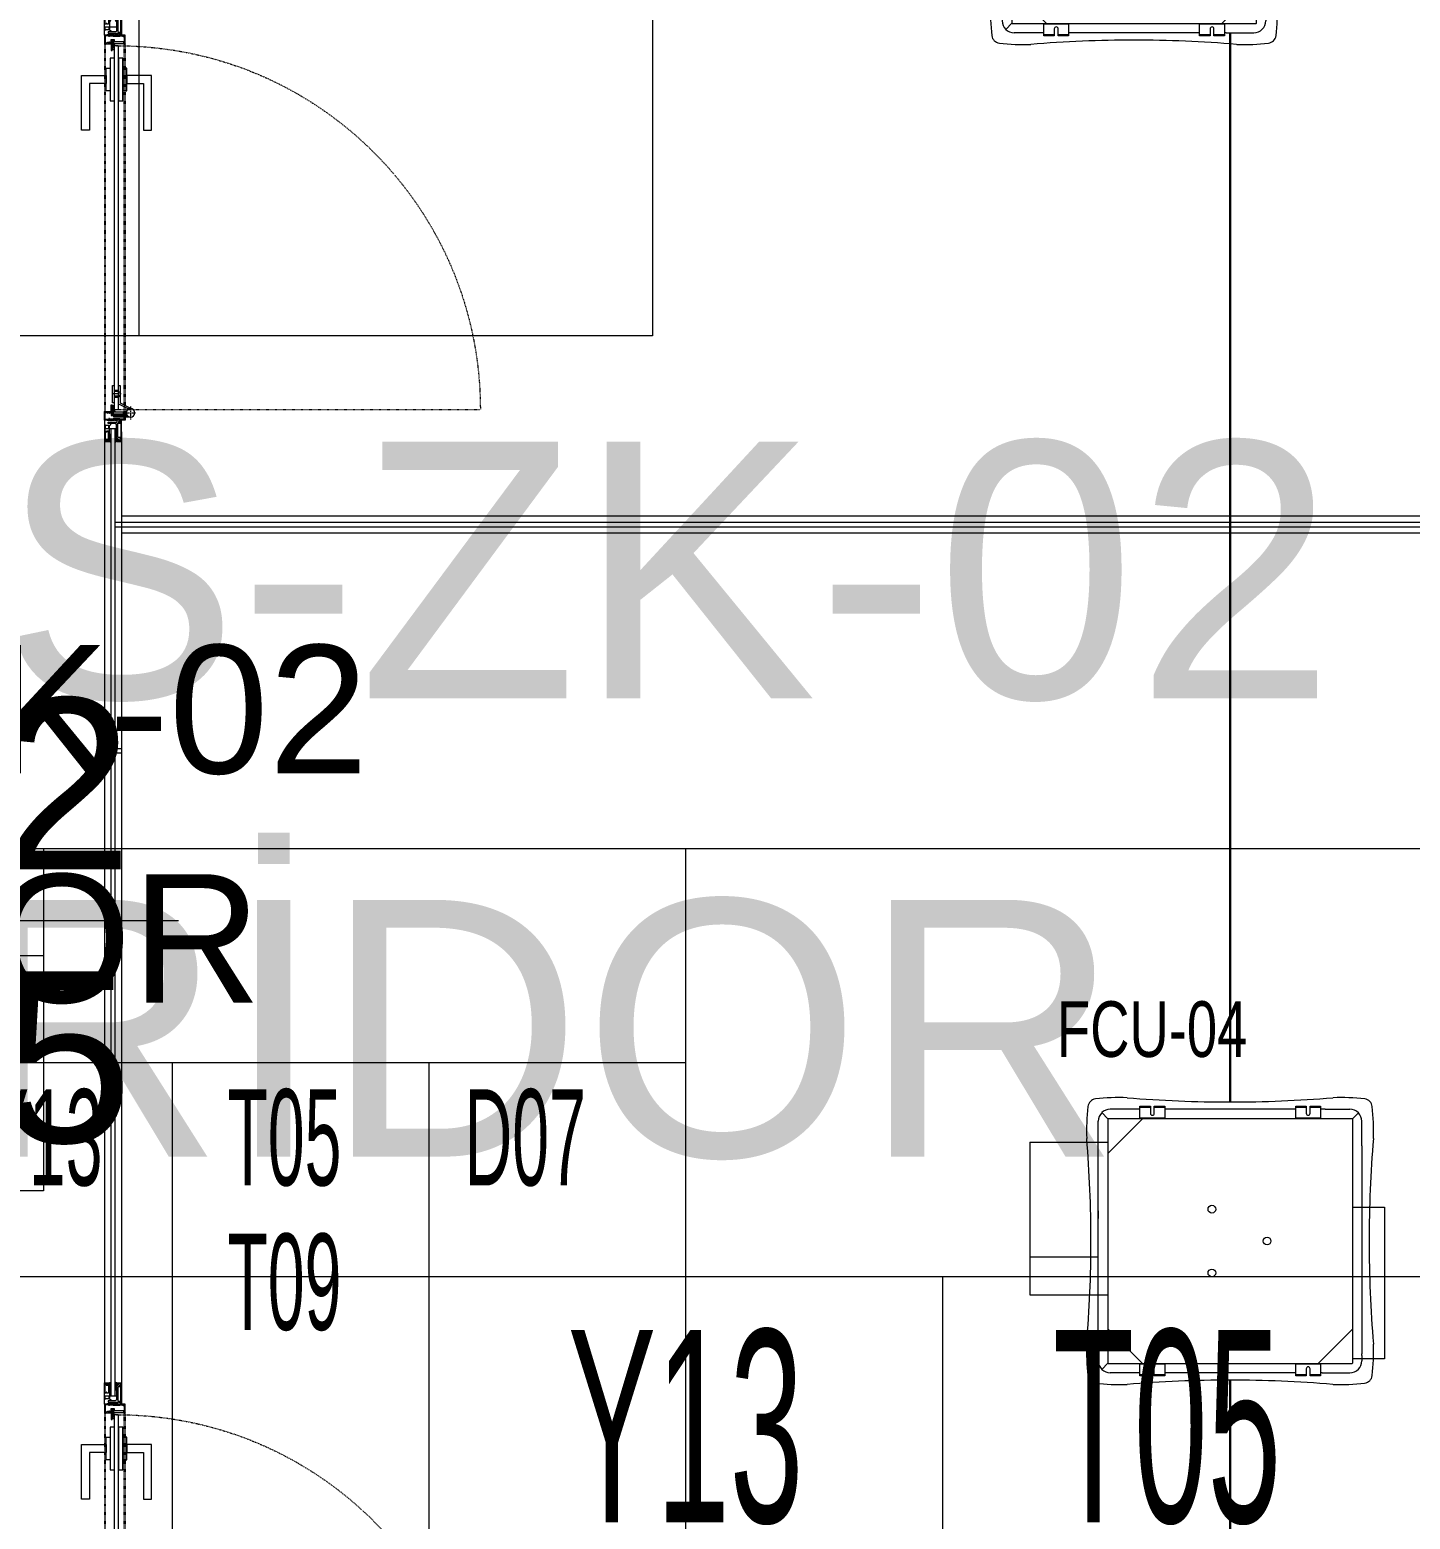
# Model space of a CAD drawing. Extents: x -9058 to 11890, y 0 to 4205.
# Drawn here: x 3387.6 to 3710.2, y 2861.4 to 3209.5 of the extents above; entities that cross this region are included whole.
import ezdxf
from ezdxf.enums import TextEntityAlignment as Align

# ---------------------------------------------------------------- set-up
doc = ezdxf.new("R2010")
doc.units = 0
doc.header["$MEASUREMENT"] = 0
doc.linetypes.add('DASHDOT', pattern=[1, 0.5, -0.25, 0, -0.25])
doc.linetypes.add('DOT2', pattern=[0.125, 0, -0.125])
doc.layers.get('0').update_dxf_attribs({"color": 9, "lineweight": 9})
for name, color, linetype, lineweight in [('06C', 9, 'Continuous', 9), ('10', 9, 'Continuous', 9), ('15', 9, 'Continuous', 9), ('20', 9, 'DOT2', 9), ('40A', 9, 'Continuous', 9), ('E-KABLO', 7, 'Continuous', 30), ('M-TEFRIS2-015', 129, 'Continuous', 9), ('M-TEFRIS2-015 @ 1 (1)', 129, 'Continuous', 9), ('M-TEFRIS2-015 @ 10 (1)', 129, 'Continuous', 9), ('M-TEFRIS2-015 @ 10 (2)', 129, 'Continuous', 9), ('M-TEFRIS2-015 @ 2 (1)', 129, 'Continuous', 9), ('M-TEFRIS2-015 @ 20', 129, 'Continuous', 9), ('M-TEFRIS2-015 @ 5 (1)', 129, 'Continuous', 9), ('M-TEFRIS2-015 @ 5 (2)', 129, 'Continuous', 9), ('T-FC-KASETLİ-TAVAN', 3, 'Continuous', 20), ('T-FC-NUMARA', 62, 'Continuous', 9)]:
    doc.layers.add(name, color=color, linetype=linetype, lineweight=lineweight)
doc.styles.add('Arial', font='arial.ttf', dxfattribs={"height": 2.5})
doc.styles.add('LUCIDASANS', font='arial.ttf', dxfattribs={"width": 0.8})
doc.styles.add('MuuM_TEXT-STANDART', font='ARIALN.TTF')
pattern_1 = [(225, (-604.72494, -5174.41928), (-0.0883883476, 0.0883883476), []), (135, (-604.72494, -5174.41928), (0.0883883476, 0.0883883476), [])]
pattern_2 = [(45, (3387.24087, 5075.93023), (0.0883883476, -0.0883883476), []), (315, (3387.24087, 5075.93023), (-0.0883883476, -0.0883883476), [])]

# ---------------------------------------------------------------- blocks, each defined once
blk = doc.blocks.new('0a_roomno2')
blk.add_lwpolyline([(30, -16), (0, -16), (0, 0), (30, 0)], close=True)
for points in [[(0, 0), (30, 0)], [(0, -5), (30, -5)], [(12, -5), (12, -16)], [(18, -5), (18, -16)], [(24, -5), (24, -16)], [(12, -10.5), (0, -10.5)]]:
    blk.add_lwpolyline(points)
at = {"layer": '40A'}
blk.add_lwpolyline([(0, 0), (30, 0)], dxfattribs=at)
at = {"style": 'MuuM_TEXT-STANDART', "width": 0.6}
blk.add_text('H:', height=2.25, dxfattribs=at).set_placement((0.525, -12.962), align=Align.MIDDLE_LEFT)
at = {"style": 'Arial'}
blk.add_attdef('ODANO', (0, 1.505), '', height=3, dxfattribs=at)
blk.add_attdef('MEKANADI', text='', height=3, dxfattribs=at).set_placement((0.525, -4.75), align=Align.BOTTOM_LEFT)
at = {"style": 'MuuM_TEXT-STANDART', "width": 0.6}
for tag, p in [('YER01', (15, -7)), ('TAVAN01', (20.625, -7)), ('DUVAR01', (26.25, -7)), ('YER02', (15, -10.375)), ('TAVAN02', (20.625, -10.375)), ('DUVAR02', (26.25, -10.375)), ('YER03', (15, -13.75)), ('TAVAN03', (20.625, -13.75)), ('DUVAR03', (26.25, -13.75))]:
    blk.add_attdef(tag, text='', height=2.25, dxfattribs=at).set_placement(p, align=Align.MIDDLE_CENTER)
at = {"style": 'MuuM_TEXT-STANDART'}
blk.add_attdef('M2', text='', height=2.25, dxfattribs=at).set_placement((1.323, -7.805), align=Align.MIDDLE_LEFT)
at = {"style": 'MuuM_TEXT-STANDART', "width": 0.6}
blk.add_attdef('TEMIZTAVANYUKSEKLIGI', text='', height=2.25, dxfattribs=at).set_placement((2.7, -13.162), align=Align.MIDDLE_LEFT)
blk = doc.blocks.new('*U653')
at = {"layer": 'M-TEFRIS2-015 @ 10 (1)'}
ref = blk.add_blockref('0a_roomno2', (3240.86, 3018.12), dxfattribs=dict(at, xscale=10, yscale=10, zscale=10))
ref.add_attrib('ODANO', ' PRS-ZK-02', (3240.86, 3035.67), dxfattribs={"layer": '0', "height": 30, "style": 'Arial'})
ref.add_attrib('MEKANADI', 'KORİDOR', dxfattribs={"layer": '0', "height": 30, "style": 'Arial'}).set_placement((3246.11, 2973.12), align=Align.BOTTOM_LEFT)
ref.add_attrib('M2', '##### m2', dxfattribs={"layer": '0', "height": 22.5, "style": 'MuuM_TEXT-STANDART', "width": 0.6}).set_placement((3246.11, 2944.99), align=Align.MIDDLE_LEFT)
ref.add_attrib('TEMIZTAVANYUKSEKLIGI', '2.80 m', dxfattribs={"layer": '0', "height": 22.5, "style": 'MuuM_TEXT-STANDART', "width": 0.6}).set_placement((3267.86, 2889), align=Align.MIDDLE_LEFT)
ref.add_attrib('YER01', 'Y13', dxfattribs={"layer": '0', "height": 22.5, "style": 'MuuM_TEXT-STANDART', "width": 0.6}).set_placement((3390.86, 2950.62), align=Align.MIDDLE_CENTER)
ref.add_attrib('TAVAN01', 'T05', dxfattribs={"layer": '0', "height": 22.5, "style": 'MuuM_TEXT-STANDART', "width": 0.6}).set_placement((3447.11, 2950.62), align=Align.MIDDLE_CENTER)
ref.add_attrib('DUVAR01', 'D07', dxfattribs={"layer": '0', "height": 22.5, "style": 'MuuM_TEXT-STANDART', "width": 0.6}).set_placement((3503.36, 2950.62), align=Align.MIDDLE_CENTER)
ref.add_attrib('TAVAN02', 'T09', dxfattribs={"layer": '0', "height": 22.5, "style": 'MuuM_TEXT-STANDART', "width": 0.6}).set_placement((3447.11, 2916.87), align=Align.MIDDLE_CENTER)
at = {"layer": 'M-TEFRIS2-015 @ 10 (2)'}
ref = blk.add_blockref('0a_roomno2', (3240.86, 3018.12), dxfattribs=dict(at, xscale=10, yscale=10, zscale=10))
ref.add_attrib('ODANO', ' PRS-ZK-02', (3240.86, 3035.67), dxfattribs={"layer": '0', "height": 30, "style": 'Arial'})
ref.add_attrib('MEKANADI', 'KORİDOR', dxfattribs={"layer": '0', "height": 30, "style": 'Arial'}).set_placement((3246.11, 2973.12), align=Align.BOTTOM_LEFT)
ref.add_attrib('M2', '##### m2', dxfattribs={"layer": '0', "height": 22.5, "style": 'MuuM_TEXT-STANDART', "width": 0.6}).set_placement((3246.11, 2944.99), align=Align.MIDDLE_LEFT)
ref.add_attrib('TEMIZTAVANYUKSEKLIGI', '2.80 m', dxfattribs={"layer": '0', "height": 22.5, "style": 'MuuM_TEXT-STANDART', "width": 0.6}).set_placement((3267.86, 2889), align=Align.MIDDLE_LEFT)
ref.add_attrib('YER01', 'Y13', dxfattribs={"layer": '0', "height": 22.5, "style": 'MuuM_TEXT-STANDART', "width": 0.6}).set_placement((3390.86, 2950.62), align=Align.MIDDLE_CENTER)
ref.add_attrib('TAVAN01', 'T05', dxfattribs={"layer": '0', "height": 22.5, "style": 'MuuM_TEXT-STANDART', "width": 0.6}).set_placement((3447.11, 2950.62), align=Align.MIDDLE_CENTER)
ref.add_attrib('DUVAR01', 'D07', dxfattribs={"layer": '0', "height": 22.5, "style": 'MuuM_TEXT-STANDART', "width": 0.6}).set_placement((3503.36, 2950.62), align=Align.MIDDLE_CENTER)
ref.add_attrib('TAVAN02', 'T09', dxfattribs={"layer": '0', "height": 22.5, "style": 'MuuM_TEXT-STANDART', "width": 0.6}).set_placement((3447.11, 2916.87), align=Align.MIDDLE_CENTER)
at = {"layer": 'M-TEFRIS2-015 @ 20'}
ref = blk.add_blockref('0a_roomno2', (3240.86, 3018.12), dxfattribs=dict(at, xscale=20, yscale=20, zscale=20))
ref.add_attrib('ODANO', ' PRS-ZK-02', (3240.86, 3053.22), dxfattribs={"layer": '0', "height": 60, "style": 'Arial'})
ref.add_attrib('MEKANADI', 'KORİDOR', dxfattribs={"layer": '0', "height": 60, "style": 'Arial'}).set_placement((3251.36, 2928.12), align=Align.BOTTOM_LEFT)
ref.add_attrib('YER01', 'Y13', dxfattribs={"layer": '0', "height": 45, "style": 'MuuM_TEXT-STANDART', "width": 0.6}).set_placement((3540.86, 2883.12), align=Align.MIDDLE_CENTER)
ref.add_attrib('TAVAN01', 'T05', dxfattribs={"layer": '0', "height": 45, "style": 'MuuM_TEXT-STANDART', "width": 0.6}).set_placement((3653.36, 2883.12), align=Align.MIDDLE_CENTER)
at = {"layer": 'M-TEFRIS2-015 @ 5 (1)'}
ref = blk.add_blockref('0a_roomno2', (3240.86, 3018.12), dxfattribs=dict(at, xscale=5, yscale=5, zscale=5))
ref.add_attrib('ODANO', ' PRS-ZK-02', (3240.86, 3026.89), dxfattribs={"layer": '0', "height": 15, "style": 'Arial'})
ref.add_attrib('MEKANADI', 'KORİDOR', dxfattribs={"layer": '0', "height": 15, "style": 'Arial'}).set_placement((3243.48, 2995.62), align=Align.BOTTOM_LEFT)
ref.add_attrib('M2', '##### m2', dxfattribs={"layer": '0', "height": 11.25, "style": 'MuuM_TEXT-STANDART', "width": 0.6}).set_placement((3243.48, 2981.55), align=Align.MIDDLE_LEFT)
ref.add_attrib('TEMIZTAVANYUKSEKLIGI', '2.80 m', dxfattribs={"layer": '0', "height": 11.25, "style": 'MuuM_TEXT-STANDART', "width": 0.6}).set_placement((3254.36, 2953.56), align=Align.MIDDLE_LEFT)
ref.add_attrib('YER01', 'Y13', dxfattribs={"layer": '0', "height": 11.25, "style": 'MuuM_TEXT-STANDART', "width": 0.6}).set_placement((3315.86, 2984.37), align=Align.MIDDLE_CENTER)
ref.add_attrib('TAVAN01', 'T05', dxfattribs={"layer": '0', "height": 11.25, "style": 'MuuM_TEXT-STANDART', "width": 0.6}).set_placement((3343.98, 2984.37), align=Align.MIDDLE_CENTER)
ref.add_attrib('DUVAR01', 'D07', dxfattribs={"layer": '0', "height": 11.25, "style": 'MuuM_TEXT-STANDART', "width": 0.6}).set_placement((3372.11, 2984.37), align=Align.MIDDLE_CENTER)
ref.add_attrib('TAVAN02', 'T09', dxfattribs={"layer": '0', "height": 11.25, "style": 'MuuM_TEXT-STANDART', "width": 0.6}).set_placement((3343.98, 2967.49), align=Align.MIDDLE_CENTER)
at = {"layer": 'M-TEFRIS2-015 @ 5 (2)'}
ref = blk.add_blockref('0a_roomno2', (3240.86, 3018.12), dxfattribs=dict(at, xscale=5, yscale=5, zscale=5))
ref.add_attrib('ODANO', ' PRS-ZK-02', (3240.86, 3026.89), dxfattribs={"layer": '0', "height": 15, "style": 'Arial'})
ref.add_attrib('MEKANADI', 'KORİDOR', dxfattribs={"layer": '0', "height": 15, "style": 'Arial'}).set_placement((3243.48, 2995.62), align=Align.BOTTOM_LEFT)
ref.add_attrib('M2', '##### m2', dxfattribs={"layer": '0', "height": 11.25, "style": 'MuuM_TEXT-STANDART', "width": 0.6}).set_placement((3243.48, 2981.55), align=Align.MIDDLE_LEFT)
ref.add_attrib('TEMIZTAVANYUKSEKLIGI', '2.80 m', dxfattribs={"layer": '0', "height": 11.25, "style": 'MuuM_TEXT-STANDART', "width": 0.6}).set_placement((3254.36, 2953.56), align=Align.MIDDLE_LEFT)
ref.add_attrib('YER01', 'Y13', dxfattribs={"layer": '0', "height": 11.25, "style": 'MuuM_TEXT-STANDART', "width": 0.6}).set_placement((3315.86, 2984.37), align=Align.MIDDLE_CENTER)
ref.add_attrib('TAVAN01', 'T05', dxfattribs={"layer": '0', "height": 11.25, "style": 'MuuM_TEXT-STANDART', "width": 0.6}).set_placement((3343.98, 2984.37), align=Align.MIDDLE_CENTER)
ref.add_attrib('DUVAR01', 'D07', dxfattribs={"layer": '0', "height": 11.25, "style": 'MuuM_TEXT-STANDART', "width": 0.6}).set_placement((3372.11, 2984.37), align=Align.MIDDLE_CENTER)
ref.add_attrib('TAVAN02', 'T09', dxfattribs={"layer": '0', "height": 11.25, "style": 'MuuM_TEXT-STANDART', "width": 0.6}).set_placement((3343.98, 2967.49), align=Align.MIDDLE_CENTER)
blk = doc.blocks.new('*U672')
at = {"layer": 'M-TEFRIS2-015 @ 20', "xscale": 20, "yscale": 20, "zscale": 20}
blk.add_blockref('0a_roomno2', (2933.13, 3457.91), dxfattribs=at)
blk = doc.blocks.new('0a_elevationtarget-p')
h = blk.add_hatch(color=256)
h.paths.add_polyline_path([(2.5, 0, 0.414214), (0, 2.5), (0, 0)])
h.paths.add_polyline_path([(0, 0), (-2.5, 0, 0.414214), (0, -2.5)])
blk.add_line((0, -3.5), (0, 3.5))
blk.add_lwpolyline([(16.605, 0), (-4, 0)])
blk.add_circle((0, 0), 2.5)
at = {"layer": '40A'}
blk.add_lwpolyline([(-2.5, 0), (2.5, 0)], dxfattribs=at)
at = {"style": 'Arial'}
blk.add_attdef('BITMISKOT', text='', height=2, dxfattribs=at).set_placement((4.5, 0), align=Align.BOTTOM_LEFT)
blk.add_attdef('KABAKOT', text='', height=2, dxfattribs=at).set_placement((4.5, -0.592), align=Align.TOP_LEFT)
blk = doc.blocks.new('*U673')
at = {"layer": 'M-TEFRIS2-015 @ 1 (1)'}
blk.add_blockref('0a_elevationtarget-p', (3090.26, 3001.25), dxfattribs=at).add_auto_attribs({'BITMISKOT': 'BK +1.82', 'KABAKOT': 'KK +1.75'})
at = {"layer": 'M-TEFRIS2-015 @ 10 (1)', "xscale": 10, "yscale": 10, "zscale": 10}
blk.add_blockref('0a_elevationtarget-p', (3090.26, 3001.25), dxfattribs=at).add_auto_attribs({'BITMISKOT': 'BK +1.82', 'KABAKOT': 'KK +1.75'})
at = {"layer": 'M-TEFRIS2-015 @ 10 (2)', "xscale": 10, "yscale": 10, "zscale": 10}
blk.add_blockref('0a_elevationtarget-p', (3090.26, 3001.25), dxfattribs=at).add_auto_attribs({'BITMISKOT': 'BK +1.82', 'KABAKOT': 'KK +1.75'})
at = {"layer": 'M-TEFRIS2-015 @ 2 (1)', "xscale": 2, "yscale": 2, "zscale": 2}
blk.add_blockref('0a_elevationtarget-p', (3090.26, 3001.25), dxfattribs=at).add_auto_attribs({'BITMISKOT': 'BK +1.82', 'KABAKOT': 'KK +1.75'})
at = {"layer": 'M-TEFRIS2-015 @ 20', "xscale": 20, "yscale": 20, "zscale": 20}
blk.add_blockref('0a_elevationtarget-p', (3090.26, 3001.25), dxfattribs=at).add_auto_attribs({'BITMISKOT': 'BK +1.82', 'KABAKOT': 'KK +1.75'})
at = {"layer": 'M-TEFRIS2-015 @ 5 (1)', "xscale": 5, "yscale": 5, "zscale": 5}
blk.add_blockref('0a_elevationtarget-p', (3090.26, 3001.25), dxfattribs=at).add_auto_attribs({'BITMISKOT': 'BK +1.82', 'KABAKOT': 'KK +1.75'})
at = {"layer": 'M-TEFRIS2-015 @ 5 (2)', "xscale": 5, "yscale": 5, "zscale": 5}
blk.add_blockref('0a_elevationtarget-p', (3090.26, 3001.25), dxfattribs=at).add_auto_attribs({'BITMISKOT': 'BK +1.82', 'KABAKOT': 'KK +1.75'})
blk = doc.blocks.new('profil')
at = {"layer": '10'}
h = blk.add_hatch(dxfattribs=at)
h.set_pattern_fill('NET', color=256, angle=495, style=0)
h.set_pattern_definition(pattern_2)
h.paths.add_polyline_path([(2783.08, 2903.22), (2783.02, 2903.22), (2782.98, 2903.33), (2782.98, 2903.38), (2783.01, 2903.38), (2783.01, 2903.5), (2782.72, 2903.5), (2782.72, 2903.38), (2782.75, 2903.38), (2782.71, 2903.22), (2782.62, 2903.23), (2782.45, 2902.86), (2782.56, 2902.86), (2782.56, 2902.9), (2782.72, 2903.1, 0.2599), (2782.8, 2902.86), (2783.04, 2902.86, 0.382682)])
h.paths.add_polyline_path([(2782.84, 2903.1), (2783.03, 2903.1, -2.16717)], flags=16)
h = blk.add_hatch(dxfattribs=at)
h.set_pattern_fill('NET', color=256, angle=495, style=0)
h.set_pattern_definition([(45, (3390.96807, 5084.14935), (0.0883883476, -0.0883883476), []), (315, (3390.96807, 5084.14935), (-0.0883883476, -0.0883883476), [])])
h.paths.add_polyline_path([(2784.25, 2903.18), (2784.25, 2902.86), (2783.21, 2902.86), (2783.21, 2903.18)])
h = blk.add_hatch(dxfattribs=at)
h.set_pattern_fill('NET', color=256, angle=495, style=0)
h.set_pattern_definition([(45, (3412.02047, 5081.69331), (0.0883883476, -0.0883883476), []), (315, (3412.02047, 5081.69331), (-0.0883883476, -0.0883883476), [])])
h.paths.add_polyline_path([(2787.7, 2903.43), (2787.7, 2902.36), (2787.52, 2902.36), (2787.52, 2903.43)])
h = blk.add_hatch(dxfattribs=at)
h.set_pattern_fill('NET', color=256, angle=495, style=0)
h.set_pattern_definition(pattern_2)
h.paths.add_polyline_path([(2783.08, 2901.46), (2783.02, 2901.46), (2782.98, 2901.35), (2782.98, 2901.3), (2783.01, 2901.3), (2783.01, 2901.18), (2782.72, 2901.18), (2782.72, 2901.3), (2782.75, 2901.3), (2782.71, 2901.46), (2782.62, 2901.45), (2782.45, 2901.82), (2782.56, 2901.82), (2782.56, 2901.78), (2782.72, 2901.59, -0.2599), (2782.8, 2901.82), (2783.04, 2901.82, -0.382682)])
h.paths.add_polyline_path([(2782.84, 2901.58), (2783.03, 2901.58, 2.16717)], flags=16)
h = blk.add_hatch(dxfattribs=at)
h.set_pattern_fill('NET', color=256, angle=495, style=0)
h.set_pattern_definition([(45, (3390.96807, 5077.64021), (0.0883883476, -0.0883883476), []), (315, (3390.96807, 5077.64021), (-0.0883883476, -0.0883883476), [])])
h.paths.add_polyline_path([(2784.25, 2901.82), (2784.25, 2901.53), (2783.21, 2901.53), (2783.21, 2901.82)])
for points in [[(2782.61, 2903.22), (2782.45, 2902.86)], [(2782.72, 2903.1), (2782.56, 2902.9), (2782.56, 2902.86)], [(2782.99, 2903.5), (2782.72, 2903.5)], [(2784.87, 2903.91), (2785.03, 2903.91), (2785.03, 2904.14), (2782.83, 2904.14), (2782.83, 2903.91), (2783.13, 2903.91), (2783.13, 2903.37), (2785.03, 2903.37)], [(2783.21, 2903.18), (2783.21, 2903.18), (2783.21, 2902.84)], [(2784.25, 2902.84), (2784.25, 2903.18)], [(2785.62, 2903.18), (2785.62, 2901.53)], [(2787.52, 2903.43), (2787.7, 2903.43), (2787.7, 2902.36)], [(2782.62, 2901.45), (2782.45, 2901.82)], [(2782.72, 2901.59), (2782.56, 2901.78), (2782.56, 2901.82)], [(2782.78, 2900.5), (2782.78, 2900.95), (2783.09, 2900.95), (2783.09, 2901.24), (2783.18, 2901.24), (2783.08, 2901.46), (2783.02, 2901.46), (2782.98, 2901.35), (2782.98, 2901.3), (2783.01, 2901.3), (2783.01, 2901.06), (2782.72, 2901.06), (2782.72, 2901.3), (2782.75, 2901.3), (2782.71, 2901.46), (2782.62, 2901.45), (2782.63, 2900.34), (2787.59, 2900.34)], [(2783.01, 2901.18), (2782.72, 2901.18)], [(2783.18, 2901.24), (2783.21, 2901.24), (2783.21, 2901.84)], [(2784.25, 2901.84), (2784.25, 2901.53)], [(2787.52, 2902.36), (2787.7, 2902.36)]]:
    blk.add_lwpolyline(points, dxfattribs=at)
for points in [[(2787.52, 2901.37), (2787.52, 2901.89), (2787.7, 2901.89), (2787.7, 2902.03), (2787.52, 2902.03), (2787.52, 2903.67), (2787.7, 2903.67), (2787.7, 2904.1), (2787.58, 2904.1), (2787.58, 2904.34), (2782.61, 2904.34), (2782.61, 2903.22), (2782.72, 2903.22), (2782.76, 2903.4), (2782.71, 2903.4), (2782.71, 2903.77), (2782.99, 2903.77), (2782.99, 2903.22), (2783.14, 2903.22), (2783.18, 2903.18), (2786.43, 2903.18), (2786.5, 2902.88), (2786.8, 2902.88), (2786.8, 2903.49), (2787.12, 2903.49), (2787.12, 2901.37)], [(2785.67, 2903.32), (2786.35, 2903.32), (2786.35, 2904.02), (2786.42, 2904.06), (2786.42, 2904.14), (2785.61, 2904.14), (2785.61, 2904.01), (2785.67, 2903.95)]]:
    blk.add_lwpolyline(points, close=True, dxfattribs=at)
for points in [[(2783.03, 2903.1), (2782.84, 2903.1, 1)], [(2785.03, 2903.37), (2785.03, 2903.79), (2784.87, 2903.79, -1), (2784.87, 2903.91, 1)], [(2787.13, 2900.85), (2787.13, 2900.49), (2782.81, 2900.49), (2782.81, 2900.46, -0.561743), (2782.73, 2900.45, -0.595966), (2782.78, 2900.5, 2.204878)], [(2783.03, 2901.58), (2782.84, 2901.58, -1)], [(2783.09, 2901.24), (2783.21, 2900.66, 0.833203), (2783.52, 2900.66, 0.447088)], [(2783.21, 2901.53), (2786.47, 2901.53, 0.414214), (2786.8, 2901.86), (2786.8, 2902.88)], [(2783.52, 2900.66), (2783.52, 2901.11, -0.414214), (2783.63, 2901.22), (2786.88, 2901.22), (2786.88, 2900.49)], [(2787.59, 2900.34), (2787.59, 2900.49), (2787.25, 2900.49), (2787.25, 2900.97, 1), (2787.04, 2900.97)], [(2787.04, 2900.97, 0.305404), (2787.13, 2900.85, 5.773092)]]:
    blk.add_lwpolyline(points, format="xyb", dxfattribs=at)
for centre, radius, start, end in [((2782.97, 2903.05), 0.253, 168.6676, 234.1258), ((2782.93, 2903.02), 0.125, 139.5402, 40.4598), ((2782.86, 2903.06), 0.273, 305.9738, 36.4289), ((2782.97, 2901.64), 0.253, 125.8742, 191.3324), ((2782.93, 2901.66), 0.125, 319.5402, 220.4598), ((2782.86, 2901.62), 0.273, 323.5711, 54.0262)]:
    blk.add_arc(centre, radius, start, end, dxfattribs=at)
blk = doc.blocks.new('g-kapı kolu-p')
for points in [[(11.85, 8.21), (-0.95, 8.21), (-0.95, 2.41), (0.95, 2.41), (0.95, 6.31), (11.85, 6.31), (11.85, 8.21)], [(11.85, -8.21), (-0.95, -8.21), (-0.95, -2.41), (0.95, -2.41), (0.95, -6.31), (11.85, -6.31), (11.85, -8.21)]]:
    blk.add_lwpolyline(points)
for points in [[(-5, 0.5), (5, 0.5), (5, 1.5), (-5, 1.5)], [(-2.65, 1.5), (2.65, 1.5), (2.65, 2.41), (-2.65, 2.41)], [(-5, -1.5), (5, -1.5), (5, -0.5), (-5, -0.5)], [(-2.65, -1.5), (2.65, -1.5), (2.65, -2.41), (-2.65, -2.41)]]:
    blk.add_lwpolyline(points, close=True)
blk = doc.blocks.new('k-cambölme-kapı-p')
at = {"layer": '10'}
h = blk.add_hatch(dxfattribs=at)
h.set_pattern_fill('NET', color=256, angle=135, style=0)
h.set_pattern_definition([(135, (3753.7029, 560.85184), (-0.0883883476, -0.0883883476), []), (225, (3753.7029, 560.85184), (0.0883883476, -0.0883883476), [])])
h.paths.add_polyline_path([(2.08, -0.06), (2.08, 0.02), (2.07, 0.04), (2.05, 0.07), (2.01, 0.09), (1.98, 0.1), (1.97, 0.1), (1.97, -0.29), (1.94, -0.29), (1.94, -0.43), (1.88, -0.49), (1.67, -0.49), (1.82, -0.29), (1.73, -0.29), (1.53, -0.5), (1.44, -0.5), (1.62, -0.32), (1.62, -0.29), (1.51, -0.29), (1.34, -0.42), (1.32, -0.44), (1.3, -0.48), (1.29, -0.51), (1.26, -0.57), (1.26, -0.31), (1.32, -0.29), (1.23, -0.29), (1.23, -0.53), (1.23, -0.59), (1.24, -0.62), (1.26, -0.64), (3.47, -0.64), (3.47, -0.58), (3.38, -0.35), (3.38, -0.3), (3.42, -0.25), (3.42, -0.2), (3.38, -0.16), (2.73, -0.16), (2.74, -0.2), (2.91, -0.2, -1), (2.91, -0.25)])
h.paths.add_polyline_path([(2.05, -0.18), (2.05, -0.21), (2.08, -0.23), (2.11, -0.24), (2.15, -0.25), (2.95, -0.27), (2.92, -0.29), (2.55, -0.29), (2.54, -0.31), (2.52, -0.33), (2.5, -0.34), (2.48, -0.34), (2.46, -0.34), (2.44, -0.32), (2.42, -0.3), (2.08, -0.3), (1.99, -0.11), (1.99, -0.07), (2.05, -0.07)], flags=16)
h.paths.add_polyline_path([(2.41, -0.34), (2.51, -0.5), (2.08, -0.5), (2.08, -0.34)], flags=16)
h.paths.add_polyline_path([(2.55, -0.33), (2.89, -0.33), (2.94, -0.33), (3.28, -0.34, 0.166992), (3.34, -0.55), (2.72, -0.55), (2.55, -0.36)], flags=16)
h.paths.add_polyline_path([(3.02, -0.22), (3.02, -0.2), (3.33, -0.2, 0.10606), (3.29, -0.33), (3.01, -0.27)], flags=16)
h = blk.add_hatch(dxfattribs=at)
h.set_pattern_fill('NET', color=256, angle=135, style=0)
h.set_pattern_definition([(45, (474.94443, 2280.71206), (0.0883883476, -0.0883883476), []), (315, (474.94443, 2280.71206), (-0.0883883476, -0.0883883476), [])])
h.paths.add_polyline_path([(87.27, -0.16), (87.26, -0.2), (87.09, -0.2, 1), (87.09, -0.25), (87.92, -0.25), (87.92, -0.01), (87.93, 0.03), (87.96, 0.05), (88, 0.07), (88.03, 0.07), (88.03, -0.29), (88.06, -0.29), (88.06, -0.43), (88.12, -0.49), (88.33, -0.49), (88.18, -0.29), (88.27, -0.29), (88.47, -0.5), (88.56, -0.5), (88.38, -0.32), (88.38, -0.29), (88.49, -0.29), (88.66, -0.42), (88.68, -0.44), (88.7, -0.48), (88.71, -0.51), (88.74, -0.57), (88.74, -0.31), (88.68, -0.29), (88.77, -0.29), (88.77, -0.53), (88.77, -0.59), (88.76, -0.62), (88.74, -0.64), (86.53, -0.64), (86.53, -0.58), (86.62, -0.35), (86.62, -0.3), (86.58, -0.25), (86.58, -0.2), (86.62, -0.16)])
h.paths.add_polyline_path([(87.28, -0.55), (87.45, -0.36), (87.45, -0.33), (87.11, -0.33), (87.06, -0.33), (87.03, -0.31), (86.99, -0.27), (86.98, -0.22), (86.98, -0.2), (86.67, -0.2, -0.292264), (86.66, -0.55)], flags=16)
h.paths.add_polyline_path([(87.48, -0.51), (87.59, -0.51), (87.53, -0.43)], flags=16)
h.paths.add_polyline_path([(87.56, -0.4), (87.69, -0.5), (87.92, -0.5), (87.92, -0.34), (87.59, -0.34)], flags=16)
h.paths.add_polyline_path([(87.62, -0.53), (87.71, -0.62), (87.71, -0.53)], flags=16)
at = {"layer": '10', "linetype": 'DASHDOT', "ltscale": 0.05}
for points in [[(3.22, 3.63), (0.2, 3.63)], [(1.71, 2.14), (1.71, 4.9)], [(6.13, 1.44), (6.13, -0.55)]]:
    blk.add_lwpolyline(points, dxfattribs=at)
at = {"layer": '10'}
for points in [[(0.69, 3.63), (0.69, 2.44)], [(4.07, 1.27), (2.67, 3.99)], [(1.82, 2.27), (0.16, 2.27), (0.16, 2.03), (0.38, 2.03), (0.38, 1.92), (0.22, 1.92), (0.22, 1.16), (0.35, 1.16), (0.35, -0.41), (0.22, -0.41), (0.22, -1.23), (0.36, -1.23), (0.36, -1.38), (0.16, -1.38), (0.16, -2.24), (1.82, -2.24), (1.82, -1.72), (1.62, -1.72), (1.62, -1.58), (1.82, -1.58), (1.82, -1.37), (1.61, -1.37), (1.61, -1.24), (1.74, -1.24), (1.74, -0.85), (1.06, -0.85), (1.06, -0.13), (1.5, -0.13), (1.5, 1.92), (1.57, 2.03), (1.82, 2.03), (1.82, 2.27)], [(0.69, 2.27), (0.69, -0.24), (1.06, -0.24)], [(1.06, 2.44), (1.06, 2.86)], [(1.06, -0.13), (1.06, 2.27)], [(1.5, 1.92), (1.06, 1.92)], [(1.17, 1.92), (1.17, -0.13)], [(2.91, -0.25), (2.08, -0.06), (2.08, 0.02), (2.07, 0.04), (2.05, 0.07), (2.01, 0.09), (1.98, 0.1), (1.97, 0.1)], [(3.84, 0.88), (2.63, 3.22)], [(8.14, 0.88), (8.14, 1.27), (4.07, 1.27)], [(5.3, 0.88), (5.3, -0.16)], [(5.5, 1.27), (5.77, 0.97), (5.77, 0.88)], [(5.59, 0.88), (5.59, -0.16)], [(6.76, 1.27), (6.49, 0.97), (6.49, 0.88)], [(6.67, 0.88), (6.67, -0.16)], [(6.96, 0.88), (6.96, -0.16)], [(87.09, -0.25), (87.92, -0.25), (87.92, -0.01), (87.93, 0.03), (87.96, 0.05), (88, 0.07), (88.03, 0.07)], [(88.18, 2.27), (89.84, 2.27), (89.84, 2.03), (89.62, 2.03), (89.62, 1.92), (89.78, 1.92), (89.78, 1.16), (89.65, 1.16), (89.65, -0.41), (89.78, -0.41), (89.78, -1.23), (89.64, -1.23), (89.64, -1.38), (89.84, -1.38), (89.84, -2.24), (88.18, -2.24), (88.18, -1.72), (88.38, -1.72), (88.38, -1.58), (88.18, -1.58), (88.18, -1.37), (88.39, -1.37), (88.39, -1.24), (88.26, -1.24), (88.26, -0.85), (88.94, -0.85), (88.94, -0.13), (88.5, -0.13), (88.5, 1.92), (88.43, 2.03), (88.18, 2.03), (88.18, 2.27)], [(2.05, -0.89), (3.59, -0.89), (3.59, -0.64), (1.23, -0.64), (1.23, -0.29), (1.97, -0.29)], [(1.62, -0.29), (1.62, -0.32), (1.44, -0.5), (1.53, -0.5), (1.73, -0.29)], [(1.82, -0.29), (1.67, -0.49), (1.88, -0.49), (1.94, -0.43), (1.94, -0.29)], [(3.34, -0.55), (2.72, -0.55), (2.55, -0.36), (2.55, -0.33), (2.89, -0.33), (2.94, -0.33)], [(3.28, -0.34), (3.28, -0.34), (2.94, -0.33)], [(3.01, -0.27), (3.02, -0.22), (3.02, -0.2), (3.33, -0.2)], [(3.01, -0.27), (3.29, -0.33), (3.29, -0.33)], [(4.06, -0.16), (4.06, -0.55), (8.14, -0.55)], [(8.14, -0.55), (8.14, -0.16)], [(87.95, -0.89), (86.41, -0.89), (86.41, -0.64), (88.77, -0.64), (88.77, -0.29), (88.03, -0.29)], [(87.59, -0.51), (87.53, -0.43), (87.48, -0.51), (87.59, -0.51)], [(88.18, -0.29), (88.33, -0.49), (88.12, -0.49), (88.06, -0.43), (88.06, -0.29)], [(88.38, -0.29), (88.38, -0.32), (88.56, -0.5), (88.47, -0.5), (88.27, -0.29)]]:
    blk.add_lwpolyline(points, dxfattribs=at)
for points in [[(1.97, -0.29), (1.97, 2.13), (2.05, 2.13), (2.05, 2.28, 0.414214), (1.89, 2.44), (0.08, 2.44, 0.414214), (0, 2.36), (0, -2.36, 0.414214), (0.08, -2.44), (2.05, -2.44), (2.05, -2.25), (2.05, -2.23), (2.05, -2.23), (2.05, -2.23), (2.05, -2.23), (2.05, -2.23), (2.05, -0.89)], [(88.03, -0.29), (88.03, 2.13), (87.95, 2.13), (87.95, 2.28, -0.414214), (88.11, 2.44), (89.92, 2.44, -0.414214), (90, 2.36), (90, -2.36, -0.414214), (89.92, -2.44), (87.95, -2.44), (87.95, -2.25), (87.95, -2.23), (87.95, -2.23), (87.95, -2.23), (87.95, -2.23), (87.95, -2.23), (87.95, -0.89)], [(1.51, -0.29), (1.34, -0.42), (1.32, -0.44), (1.3, -0.48), (1.29, -0.51), (1.26, -0.57), (1.26, -0.31), (1.32, -0.29), (1.23, -0.29), (1.23, -0.53), (1.23, -0.59), (1.24, -0.62), (1.26, -0.64), (3.47, -0.64), (3.47, -0.58), (3.38, -0.35), (3.38, -0.3), (3.42, -0.25), (3.42, -0.2), (3.38, -0.16), (2.73, -0.16), (2.74, -0.2), (2.91, -0.2, -1), (2.91, -0.25, -1)], [(88.49, -0.29), (88.66, -0.42), (88.68, -0.44), (88.7, -0.48), (88.71, -0.51), (88.74, -0.57), (88.74, -0.31), (88.68, -0.29), (88.77, -0.29), (88.77, -0.53), (88.77, -0.59), (88.76, -0.62), (88.74, -0.64), (86.53, -0.64), (86.53, -0.58), (86.62, -0.35), (86.62, -0.3), (86.58, -0.25), (86.58, -0.2), (86.62, -0.16), (87.27, -0.16), (87.26, -0.2), (87.09, -0.2, 1), (87.09, -0.25, 1)], [(86.66, -0.55), (87.28, -0.55), (87.45, -0.36), (87.45, -0.33), (87.11, -0.33), (87.06, -0.33), (87.03, -0.31), (86.99, -0.27), (86.98, -0.22), (86.98, -0.2), (86.67, -0.2, 1)]]:
    blk.add_lwpolyline(points, format="xyb", dxfattribs=at)
for points in [[(1.99, -0.07), (2.05, -0.07), (2.05, -0.18), (2.05, -0.21), (2.08, -0.23), (2.11, -0.24), (2.15, -0.25), (2.95, -0.27), (2.92, -0.29), (2.55, -0.29), (2.54, -0.31), (2.52, -0.33), (2.5, -0.34), (2.48, -0.34), (2.46, -0.34), (2.44, -0.32), (2.42, -0.3), (2.08, -0.3), (1.99, -0.11)], [(2.08, -0.5), (2.08, -0.34), (2.41, -0.34), (2.51, -0.5), (2.51, -0.5)], [(87.92, -0.5), (87.92, -0.34), (87.59, -0.34), (87.56, -0.4), (87.69, -0.5)], [(87.62, -0.53), (87.71, -0.53), (87.71, -0.62)]]:
    blk.add_lwpolyline(points, close=True, dxfattribs=at)
blk.add_circle((1.71, 3.65), 1.02, dxfattribs=at)
for centre, start, end in [((3.6, -0.37), 176.143, 214.0649), ((3.6, -0.37), 148.8979, 173.1144), ((86.4, -0.37), 325.9351, 31.1021)]:
    blk.add_arc(centre, 0.322, start, end, dxfattribs=at)
at = {"layer": '15', "linetype": 'DOT2'}
blk.add_lwpolyline([(2.48, 0.36), (2.48, 85.36)], dxfattribs=at)
at = {"layer": '15'}
blk.add_lwpolyline([(2.58, 0.88), (87.42, 0.88), (87.52, 0.78), (87.52, -0.05), (87.42, -0.16), (2.58, -0.16), (2.58, -0.16), (2.48, -0.05), (2.48, 0.78), (2.58, 0.88)], dxfattribs=at)
at = {"layer": '15', "linetype": 'DOT2'}
blk.add_arc((2.48, 0.36), 85.04, 0, 90, dxfattribs=at)
at = {"layer": '20'}
for p, q in [((87.95, 2.43), (2.05, 2.43)), ((87.95, 2.13), (2.05, 2.13)), ((87.95, -2.23), (2.05, -2.23)), ((87.95, -2.44), (2.05, -2.44))]:
    blk.add_line(p, q, dxfattribs=at)
at = {"layer": '06C', "xscale": -1}
blk.add_blockref('g-kapı kolu-p', (79.64, 0.38), dxfattribs=at)
blk = doc.blocks.new('jkvhj')
at = {"color": 252, "lineweight": 0}
for p, q in [((-21.06, 31.3), (-21.06, 31.5)), ((-21.06, 31.5), (-18.61, 31.5)), ((-18.61, 31.5), (-18.61, 29.85)), ((-17.71, 31.5), (-15.26, 31.5)), ((-17.71, 29.85), (-17.71, 31.5)), ((-15.26, 31.5), (-15.26, 31.3)), ((15.34, 31.3), (15.34, 31.5)), ((15.34, 31.5), (17.79, 31.5)), ((17.79, 31.5), (17.79, 29.85)), ((18.69, 31.5), (21.14, 31.5)), ((18.69, 29.85), (18.69, 31.5)), ((21.14, 31.5), (21.14, 31.3)), ((-30.81, 21.53), (-30.81, 28)), ((-29.96, 30.01), (-28.53, 28.57)), ((-21.53, 30.8), (-28.01, 30.8)), ((-21.06, 30.8), (-21.53, 30.8)), ((-21.06, 31.3), (-18.61, 31.3)), ((-21.06, 28.8), (-21.06, 31.3)), ((-21.06, 28.8), (-15.26, 28.8)), ((-21.06, 28.6), (-21.06, 28.8)), ((-20.46, 28.6), (-20.56, 28.6)), ((-17.71, 31.3), (-15.26, 31.3)), ((-15.26, 31.3), (-15.26, 28.8)), ((15.34, 30.8), (-15.26, 30.8)), ((-15.26, 28.8), (-15.26, 28.6)), ((15.34, 28.8), (15.34, 31.3)), ((15.34, 31.3), (17.79, 31.3)), ((15.34, 28.8), (21.14, 28.8)), ((15.34, 28.8), (15.34, 28.6)), ((18.69, 31.3), (21.14, 31.3)), ((21.14, 31.3), (21.14, 28.8)), ((22.22, 30.8), (21.14, 30.8)), ((21.14, 28.8), (21.14, 28.6)), ((22.22, 30.8), (27.99, 30.8)), ((28.61, 28.57), (29.99, 29.95)), ((30.79, 26.3), (30.79, 28)), ((30.79, 22.23), (30.79, 26.36)), ((-46.76, 23.12), (-46.76, -12.58)), ((-46.76, 23.12), (-46.56, 23.12)), ((-46.56, 23.12), (-28.76, 23.12)), ((-30.81, -21.48), (-30.81, 21.53)), ((-28.76, 23.12), (-28.56, 23.12)), ((30.79, 22.23), (30.79, -21.48)), ((-30.81, 7.04), (-30.81, 5.26)), ((28.64, 7.9), (36.04, 7.9)), ((36.04, 7.9), (36.04, -27.5)), ((-31.01, -3.77), (-46.56, -3.77)), ((-46.76, -12.58), (-46.56, -12.58)), ((-46.56, -12.58), (-28.76, -12.58)), ((-28.76, -12.58), (-28.56, -12.58)), ((-30.81, -21.48), (-30.81, -28)), ((-30.76, -23.45), (-30.59, -23.35)), ((-30.76, -23.45), (-30.76, -24.75)), ((-30.59, -23.35), (-30.49, -23.35)), ((-30.59, -24.85), (-30.59, -23.35)), ((-30.49, -23.35), (-30.49, -24.85)), ((-30.49, -23.4), (-30.19, -23.4)), ((-30.19, -23.4), (-30.09, -23.35)), ((-30.19, -23.4), (-30.19, -24.8)), ((-30.09, -23.35), (-29.99, -23.35)), ((-30.09, -24.85), (-30.09, -23.35)), ((-29.99, -23.35), (-29.99, -24.85)), ((-29.99, -23.4), (-29.69, -23.4)), ((-29.69, -23.4), (-29.59, -23.35)), ((-29.69, -23.4), (-29.69, -24.8)), ((-29.59, -24.85), (-29.59, -23.35)), ((-29.59, -23.35), (-29.49, -23.35)), ((-29.49, -23.35), (-29.49, -24.85)), ((-29.49, -23.4), (-28.76, -23.4)), ((-28.76, -22.85), (-28.56, -22.85)), ((-28.76, -23.4), (-28.76, -22.85)), ((-28.76, -23.9), (-28.76, -23.4)), ((-28.76, -23.9), (-28.56, -23.9)), ((-28.76, -24.1), (-28.76, -23.9)), ((-28.76, -24.3), (-28.76, -24.1)), ((-28.56, -24.3), (-28.76, -24.3)), ((-28.76, -24.8), (-28.76, -24.3)), ((30.79, -21.48), (30.79, -26.35)), ((-30.59, -24.85), (-30.76, -24.75)), ((-30.49, -24.85), (-30.59, -24.85)), ((-30.49, -24.8), (-30.19, -24.8)), ((-30.09, -24.85), (-30.19, -24.8)), ((-29.99, -24.85), (-30.09, -24.85)), ((-29.99, -24.8), (-29.69, -24.8)), ((-29.59, -24.85), (-29.69, -24.8)), ((-29.49, -24.85), (-29.59, -24.85)), ((-29.49, -24.8), (-28.76, -24.8)), ((-28.76, -25.35), (-28.76, -24.8)), ((-28.56, -25.35), (-28.76, -25.35)), ((-28.56, -27.8), (-28.56, -28.1)), ((36.04, -27.5), (28.64, -27.5)), ((30.79, -26.73), (30.79, -28)), ((-28.53, -28.57), (-29.97, -30)), ((-21.53, -30.8), (-28.01, -30.8)), ((-21.06, -30.8), (-21.53, -30.8)), ((-21.06, -28.8), (-21.06, -28.6)), ((-15.26, -28.8), (-21.06, -28.8)), ((-21.06, -31.3), (-21.06, -28.8)), ((-18.61, -31.3), (-21.06, -31.3)), ((-21.06, -31.5), (-21.06, -31.3)), ((-18.61, -29.85), (-18.61, -31.5)), ((-17.71, -31.5), (-17.71, -29.85)), ((-15.26, -31.3), (-17.71, -31.3)), ((-15.26, -28.6), (-15.26, -28.8)), ((-15.26, -28.8), (-15.26, -31.3)), ((15.34, -30.8), (-15.26, -30.8)), ((-15.26, -31.3), (-15.26, -31.5)), ((15.34, -28.8), (15.34, -28.6)), ((15.34, -31.3), (15.34, -28.8)), ((21.14, -28.8), (15.34, -28.8)), ((17.79, -31.3), (15.34, -31.3)), ((15.34, -31.5), (15.34, -31.3)), ((17.79, -29.85), (17.79, -31.5)), ((18.69, -31.5), (18.69, -29.85)), ((21.14, -31.3), (18.69, -31.3)), ((21.14, -28.6), (21.14, -28.8)), ((21.14, -28.8), (21.14, -31.3)), ((21.52, -30.8), (21.14, -30.8)), ((21.14, -31.3), (21.14, -31.5)), ((21.52, -30.8), (27.99, -30.8)), ((-18.61, -31.5), (-21.06, -31.5)), ((-15.26, -31.5), (-17.71, -31.5)), ((17.79, -31.5), (15.34, -31.5)), ((21.14, -31.5), (18.69, -31.5))]:
    blk.add_line(p, q, dxfattribs=at)
for p, q in [((-28.56, 20.5), (-20.46, 28.6)), ((-28.56, 28.5), (-28.56, 27.4)), ((-28.56, 28.1), (-28.56, 27.8)), ((-28.06, 28.6), (-28.46, 28.6)), ((-20.46, 28.6), (-28.06, 28.6)), ((-17.2, 28.6), (-20.46, 28.6)), ((15.34, 28.6), (-17.2, 28.6)), ((20.54, 28.6), (15.34, 28.6)), ((21.14, 28.6), (20.64, 28.6)), ((28.54, 28.6), (21.14, 28.6)), ((28.64, 20.5), (28.64, 28.5)), ((28.64, 27.8), (28.64, 28.1)), ((-28.56, 27.4), (-28.56, 20.5)), ((-28.56, 20.5), (-28.56, -28.5)), ((28.64, 7.9), (28.64, 20.5)), ((28.64, -20.5), (28.64, 7.9)), ((-28.56, -20.5), (-20.46, -28.6)), ((28.64, -20.5), (20.56, -28.6)), ((28.64, -27.5), (28.64, -20.5)), ((-28.56, -22.85), (-28.56, -23.9)), ((-28.56, -23.9), (-28.56, -24.1)), ((-28.56, -24.1), (-28.56, -24.3)), ((-28.56, -24.3), (-28.56, -25.35)), ((28.64, -28.5), (28.64, -27.5)), ((28.64, -28.1), (28.64, -27.8)), ((-28.46, -28.6), (-28.06, -28.6)), ((-28.06, -28.6), (-16.92, -28.6)), ((-16.92, -28.6), (20.56, -28.6)), ((20.56, -28.6), (28.54, -28.6))]:
    blk.add_line(p, q)
for centre in [(-4.26, 7.45), (8.64, 0), (-4.26, -7.45)]:
    blk.add_circle(centre, 0.9, dxfattribs=at)
for centre, radius, start, end in [((16.46, 25.91), 50, 173.6548, 182.1901), ((-31.24, 31.22), 2, 96.5483, 173.6548), ((-25.77, -16.47), 50, 88.068, 96.5483), ((-0.01, 321), 288.5, 265.2133, 270), ((-0.01, 321), 288.5, 270, 274.7719), ((25.75, -16.47), 50, 83.4517, 91.932), ((31.23, 31.22), 2, 6.3452, 83.4517), ((-16.48, 25.91), 50, 357.8099, 6.3452), ((-28.46, 28.5), 0.1, 134.9586, 180), ((-28.46, 28.5), 0.1, 90, 134.9586), ((28.54, 28.5), 0.1, 45.0414, 90), ((28.54, 28.5), 0.1, 0, 45.0414), ((-321.01, 0), 288.5, 0, 4.7719), ((320.99, 0), 288.5, 175.2281, 180), ((-321.01, 0), 288.5, 355.2133, 0), ((320.99, 0), 288.5, 180, 184.7867), ((16.46, -25.76), 50, 178.0684, 186.5277), ((-16.48, -25.76), 50, 353.4723, 1.9316), ((-28.46, -28.5), 0.1, 180, 225.0414), ((-28.46, -28.5), 0.1, 225.0414, 270), ((28.54, -28.5), 0.1, 270, 0), ((-31.23, -31.22), 2, 186.5277, 263.4723), ((-25.77, 16.47), 50, 263.4723, 271.9334), ((-0.01, -321), 288.5, 90, 94.7867), ((-0.01, -321), 288.5, 85.2281, 90), ((25.75, 16.47), 50, 268.0666, 276.5277), ((31.21, -31.22), 2, 276.5277, 353.4723)]:
    blk.add_arc(centre, radius, start, end)
for centre, radius, start, end in [((-27.92, 27.96), 2.89, 135.0273, 179.2423), ((-28.05, 28.09), 2.71, 89.2423, 135.0273), ((-18.16, 29.85), 0.45, 180, 0), ((18.24, 29.85), 0.45, 180, 0), ((28.02, 28.09), 2.72, 43.4512, 90.6949), ((27.9, 27.96), 2.89, 0.7887, 43.545), ((30.91, -26.54), 0.225, 123.1177, 236.9215), ((-27.92, -27.96), 2.89, 180.7417, 224.9567), ((-28.04, -28.08), 2.71, 224.9567, 270.7417), ((-18.16, -29.85), 0.45, 0, 180), ((18.24, -29.85), 0.45, 0, 180), ((27.99, -28), 2.8, 270, 0)]:
    blk.add_arc(centre, radius, start, end, dxfattribs=at)

msp = doc.modelspace()

# ---------------------------------------------------------------- hatches: boundary and pattern name
at = {"layer": 'M-TEFRIS2-015'}
h = msp.add_hatch(dxfattribs=at)
h.set_pattern_fill('NET', color=256, angle=315, style=0)
h.set_pattern_definition(pattern_1)
h.paths.add_polyline_path([(3406.18, 2892.78), (3406.18, 2892.83), (3406.07, 2892.87), (3406.02, 2892.87), (3406.02, 2892.85), (3405.9, 2892.85), (3405.9, 2893.14), (3406.02, 2893.14), (3406.02, 2893.1), (3406.18, 2893.15), (3406.17, 2893.23), (3406.54, 2893.41), (3406.54, 2893.3), (3406.5, 2893.3), (3406.31, 2893.14, -0.2599), (3406.54, 2893.06), (3406.54, 2892.81, -0.382682)])
h.paths.add_polyline_path([(3406.3, 2893.02), (3406.3, 2892.83, 2.16717)], flags=16)
h = msp.add_hatch(dxfattribs=at)
h.set_pattern_fill('NET', color=256, angle=315, style=0)
h.set_pattern_definition(pattern_1)
h.paths.add_polyline_path([(3407.94, 2892.78), (3407.94, 2892.83), (3408.05, 2892.87), (3408.1, 2892.87), (3408.1, 2892.85), (3408.22, 2892.85), (3408.22, 2893.14), (3408.1, 2893.14), (3408.1, 2893.1), (3407.94, 2893.15), (3407.95, 2893.23), (3407.58, 2893.41), (3407.58, 2893.3), (3407.63, 2893.3), (3407.82, 2893.14, 0.2599), (3407.58, 2893.06), (3407.58, 2892.81, 0.382682)])
h.paths.add_polyline_path([(3407.82, 2893.02), (3407.82, 2892.83, -2.16717)], flags=16)
h = msp.add_hatch(dxfattribs=at)
h.set_pattern_fill('NET', color=256, angle=315, style=0)
h.set_pattern_definition([(225, (-608.45214, -5182.6384), (-0.0883883476, 0.0883883476), []), (135, (-608.45214, -5182.6384), (0.0883883476, 0.0883883476), [])])
h.paths.add_polyline_path([(3406.23, 2891.61), (3406.54, 2891.61), (3406.54, 2892.64), (3406.23, 2892.64)])
h = msp.add_hatch(dxfattribs=at)
h.set_pattern_fill('NET', color=256, angle=315, style=0)
h.set_pattern_definition([(225, (-608.45214, -5176.12926), (-0.0883883476, 0.0883883476), []), (135, (-608.45214, -5176.12926), (0.0883883476, 0.0883883476), [])])
h.paths.add_polyline_path([(3407.58, 2891.61), (3407.87, 2891.61), (3407.87, 2892.64), (3407.58, 2892.64)])
h = msp.add_hatch(dxfattribs=at)
h.set_pattern_fill('NET', color=256, angle=315, style=0)
h.set_pattern_definition([(225, (-629.50454, -5180.18236), (-0.0883883476, 0.0883883476), []), (135, (-629.50454, -5180.18236), (0.0883883476, 0.0883883476), [])])
h.paths.add_polyline_path([(3405.98, 2888.16), (3407.04, 2888.16), (3407.04, 2888.34), (3405.98, 2888.34)])

# ---------------------------------------------------------------- linework, layer by layer
at = {"layer": 'E-KABLO', "color": 6, "ltscale": 40}
for p, q in [((3668.07, 2958.88), (3668.07, 3208.75)), ((3668.07, 2893.88), (3668.07, 2676.01))]:
    msp.add_line(p, q, dxfattribs=at)
at = {"layer": 'M-TEFRIS2-015'}
for p, q in [((3406.55, 3116.25), (3406.55, 2890.29)), ((3407.55, 2890.29), (3407.55, 3116.25)), ((3409.06, 3115.51), (3409.06, 2893.3)), ((3405.06, 3113.24), (3405.06, 2893.24)), ((3898.09, 3095.8), (3409.06, 3095.8)), ((3901.09, 3094.3), (3407.55, 3094.3)), ((3407.55, 3093.3), (3901.09, 3093.3)), ((3898.09, 3091.8), (3409.06, 3091.8))]:
    msp.add_line(p, q, dxfattribs=at)
for points in [[(3409.06, 3041.38), (3407.55, 3041.38)], [(3409.06, 3040.38), (3407.55, 3040.38)], [(3405.49, 2890.98), (3405.49, 2890.82), (3405.26, 2890.82), (3405.26, 2893.03), (3405.49, 2893.03), (3405.49, 2892.73), (3406.03, 2892.73), (3406.03, 2890.83)], [(3405.9, 2892.87), (3405.9, 2893.14)], [(3406.18, 2893.24), (3406.54, 2893.41)], [(3406.31, 2893.14), (3406.5, 2893.3), (3406.54, 2893.3)], [(3408.16, 2892.68), (3408.16, 2892.64), (3407.56, 2892.64)], [(3407.95, 2893.23), (3407.58, 2893.41)], [(3407.82, 2893.14), (3407.63, 2893.3), (3407.58, 2893.3)], [(3408.9, 2893.08), (3408.45, 2893.08), (3408.45, 2892.76), (3408.16, 2892.76), (3408.16, 2892.68), (3407.94, 2892.78), (3407.94, 2892.83), (3408.05, 2892.87), (3408.1, 2892.87), (3408.1, 2892.85), (3408.35, 2892.85), (3408.35, 2893.14), (3408.1, 2893.14), (3408.1, 2893.1), (3407.94, 2893.15), (3407.95, 2893.23), (3409.06, 2893.23), (3409.06, 2888.27)], [(3408.22, 2892.85), (3408.22, 2893.14)], [(3406.23, 2892.64), (3406.23, 2892.64), (3406.56, 2892.64)], [(3406.56, 2891.61), (3406.23, 2891.61)], [(3406.23, 2890.24), (3407.87, 2890.24)], [(3407.56, 2891.61), (3407.87, 2891.61)], [(3405.98, 2888.34), (3405.98, 2888.16), (3407.04, 2888.16)], [(3407.04, 2888.34), (3407.04, 2888.16)]]:
    msp.add_lwpolyline(points, dxfattribs=at)
for points in [[(3408.04, 2888.34), (3407.51, 2888.34), (3407.51, 2888.16), (3407.38, 2888.16), (3407.38, 2888.34), (3405.73, 2888.34), (3405.73, 2888.16), (3405.3, 2888.16), (3405.3, 2888.28), (3405.06, 2888.28), (3405.06, 2893.24), (3406.18, 2893.24), (3406.18, 2893.14), (3406, 2893.09), (3406, 2893.14), (3405.63, 2893.14), (3405.63, 2892.87), (3406.18, 2892.87), (3406.18, 2892.71), (3406.23, 2892.68), (3406.23, 2889.43), (3406.52, 2889.36), (3406.52, 2889.06), (3405.92, 2889.06), (3405.92, 2888.74), (3408.04, 2888.74)], [(3406.08, 2890.19), (3406.08, 2889.51), (3405.38, 2889.51), (3405.34, 2889.44), (3405.26, 2889.44), (3405.26, 2890.24), (3405.4, 2890.24), (3405.45, 2890.19)]]:
    msp.add_lwpolyline(points, close=True, dxfattribs=at)
for points in [[(3406.3, 2892.83), (3406.3, 2893.02, -1)], [(3407.82, 2892.83), (3407.82, 2893.02, 1)], [(3408.16, 2892.76), (3408.74, 2892.65, -0.833203), (3408.74, 2892.33, -0.447088)], [(3408.56, 2888.73), (3408.92, 2888.73), (3408.92, 2893.04), (3408.95, 2893.04, 0.561743), (3408.95, 2893.13, 0.595966), (3408.9, 2893.08, -2.204878)], [(3406.03, 2890.83), (3405.62, 2890.83), (3405.62, 2890.98, 1), (3405.49, 2890.98, -1)], [(3407.87, 2892.64), (3407.87, 2889.39, -0.414214), (3407.55, 2889.06), (3406.52, 2889.06)], [(3408.74, 2892.33), (3408.29, 2892.33, 0.414214), (3408.19, 2892.23), (3408.19, 2888.98), (3408.92, 2888.98)], [(3409.06, 2888.27), (3408.92, 2888.27), (3408.92, 2888.61), (3408.44, 2888.61, -1), (3408.44, 2888.81)], [(3408.44, 2888.81, -0.305404), (3408.56, 2888.73, -5.773092)]]:
    msp.add_lwpolyline(points, format="xyb", dxfattribs=at)
for centre, radius, start, end in [((3406.34, 2893), 0.273, 233.5711, 324.0262), ((3406.38, 2892.92), 0.125, 229.5402, 130.4598), ((3406.36, 2892.89), 0.253, 35.8742, 101.3324), ((3407.77, 2892.89), 0.253, 78.6676, 144.1258), ((3407.78, 2893), 0.273, 215.9738, 306.4289), ((3407.74, 2892.92), 0.125, 49.5402, 310.4598)]:
    msp.add_arc(centre, radius, start, end, dxfattribs=at)

# ---------------------------------------------------------------- block references
at = {"layer": 'M-TEFRIS2-015', "color": 6}
for name in ['*U672', '*U653', '*U673']:
    msp.add_blockref(name, (0, 0), dxfattribs=at)
at = {"layer": 'M-TEFRIS2-015', "xscale": -1}
for name, p, rotation in [('profil', (6309.4, 5995.79), 90), ('k-cambölme-kapı-p', (3407.5, 3118.22), 270), ('k-cambölme-kapı-p', (3407.5, 2798.28), 270)]:
    msp.add_blockref(name, p, dxfattribs=dict(at, rotation=rotation))
at = {"layer": 'M-TEFRIS2-015', "rotation": 90}
msp.add_blockref('profil', (6309.4, 330.63), dxfattribs=at)
at = {"layer": 'T-FC-KASETLİ-TAVAN'}
for p in [(3645.62, 3239.55), (3668.08, 2926.38)]:
    msp.add_blockref('jkvhj', p, dxfattribs=at)

# ---------------------------------------------------------------- texts
at = {"layer": 'T-FC-NUMARA', "color": 2, "ltscale": 0.5, "style": 'LUCIDASANS', "width": 0.7}
msp.add_text('FCU-04', height=13, dxfattribs=at).set_placement((3649.87, 2975.92), align=Align.MIDDLE)

doc.saveas('drawing.dxf')
